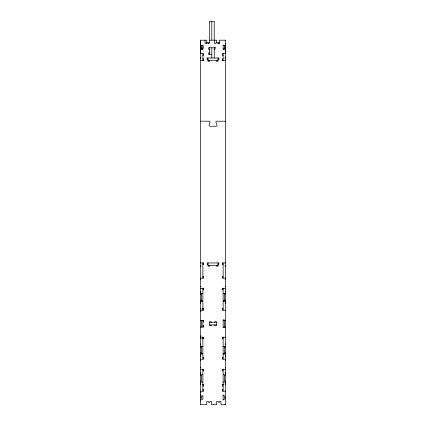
<?xml version="1.0" encoding="UTF-8"?>
<svg xmlns="http://www.w3.org/2000/svg" width="426" height="426" viewBox="0 0 426 426"><rect width="100%" height="100%" fill="white"/><g stroke="black" fill="none" stroke-linecap="round" stroke-linejoin="round"><path stroke-width="0.64" d="M206.812 43.441L206.812 40.198L200.444 40.198L200.444 53.703L203.687 53.703L203.687 55.321L202.877 55.321M201.658 48.974C200.002 43.74 204.533 43.74 202.877 48.974A0.607 0.607 0 0 1 202.27 49.581A0.607 0.607 0 0 1 201.658 48.974L201.658 48.047M223.123 45.502C224.688 43.58 224.944 48.287 224.342 48.974A0.607 0.607 0 0 1 223.735 49.581A0.607 0.607 0 0 1 223.123 48.974L223.123 45.502L225.556 45.55M209.368 40.198L216.658 40.198L216.658 42.792M225.556 40.198L219.209 40.198L219.209 43.441L217.59 43.441L217.59 42.632L216.104 42.632L216.104 43.441L214.486 43.441L214.486 40.198M225.152 40.379L225.556 40.379M200.444 40.433L200.848 40.433M209.422 42.632L208.436 42.632L208.436 43.441M225.152 43.931L225.556 43.931M200.444 43.979L200.848 43.979M200.444 45.598L202.877 45.598M200.444 46.951L200.848 46.951M225.152 46.903L225.556 46.903M200.444 47.76L201.051 47.76M215.577 47.76L208.559 47.76L208.559 49.379L209.368 49.379M224.949 47.712L225.556 47.712M223.123 48.926L225.556 48.926M200.444 48.974L202.877 48.974L202.877 45.502M214.225 49.379L215.039 49.379L215.039 47.76M200.444 50.593L200.848 50.593M225.152 50.545L225.556 50.545M225.152 52.031L225.556 52.031M200.444 52.078L200.848 52.078M209.368 52.888L208.559 52.888L208.559 54.512L211.797 54.512M225.556 53.703L222.313 53.703L222.313 55.321L223.123 55.321M225.152 57.159L225.556 57.159M200.444 57.212L200.848 57.212M224.949 57.968L225.556 57.968M200.444 58.021L201.051 58.021M206.924 58.021L219.076 58.021M202.877 58.831L203.687 58.831L203.687 60.449M223.123 58.831L222.313 58.831L222.313 60.449M208.01 59.64L207.201 59.64L207.201 58.021M218 59.64L218.81 59.64L218.81 58.021M200.444 60.449L204.043 60.449M208.005 60.449L217.995 60.449M221.957 60.449L225.556 60.449M200.444 121.202L209.272 121.202A0.809 0.809 0 0 1 210.034 122.289L208.916 125.404L209.725 126.261L216.637 126.176L217.084 125.404L215.966 122.289A0.809 0.809 0 0 1 216.727 121.202L225.556 121.202M200.444 262.948L203.687 262.948L203.687 264.573L202.877 264.573M225.556 262.948L222.313 262.948L222.313 264.573L223.123 264.573M208.01 264.573L207.201 264.573L207.201 262.948L218.81 262.948L218.81 264.573L218 264.573M200.444 265.382L201.051 265.382M208.005 265.382L217.995 265.382M224.949 265.382L225.556 265.382M200.444 266.191L200.848 266.191M225.152 266.191L225.556 266.191M202.877 276.517L203.687 276.517L203.687 278.135L200.444 278.135M223.123 276.517L222.313 276.517L222.313 278.135L225.556 278.135M200.444 279.76L200.848 279.76M225.152 279.76L225.556 279.76M200.444 286.645L200.848 286.645M225.152 286.645L225.556 286.645M200.444 288.264L203.687 288.264L203.687 289.882L202.877 289.882M225.556 288.264L222.313 288.264L222.313 289.882L223.123 289.882M200.444 291.224L200.848 291.224M225.152 291.224L225.556 291.224M200.444 292.034L200.848 292.034M225.152 292.034L225.556 292.034M223.528 293.509L225.556 293.509L223.123 293.541M200.444 294.467L201.658 294.467L201.658 300.138L200.444 300.138M225.556 294.467L224.342 294.467L224.342 300.138L225.556 300.138M202.877 301.06L200.444 301.06L202.472 301.097M200.444 302.567L200.848 302.567M225.152 302.567L225.556 302.567M200.444 303.376L200.848 303.376M225.152 303.376L225.556 303.376M202.877 308.578L203.687 308.578L203.687 310.203L200.444 310.203M223.123 308.578L222.313 308.578L222.313 310.203L225.556 310.203M200.444 308.983L201.051 308.983M202.27 308.983L202.877 308.983M200.444 311.417L201.051 311.417M200.444 320.325L203.687 320.325L203.687 321.944L202.877 321.944M223.123 320.325A0.607 0.607 0 0 1 223.735 319.718A0.607 0.607 0 0 1 224.342 320.325L224.342 327.077A0.607 0.607 0 0 1 223.735 327.685A0.607 0.607 0 0 1 223.123 327.077L223.123 320.325L225.556 320.325M209.629 322.487L216.381 322.487M209.629 324.916L216.381 324.916M202.877 325.453L203.687 325.453L203.687 327.077L200.444 327.077M223.123 327.077L225.556 327.077M200.444 335.986L201.051 335.986M200.444 337.2L203.687 337.2L203.687 338.819L202.877 338.819M225.556 337.2L222.313 337.2L222.313 338.819L223.123 338.819M200.444 338.414L201.051 338.414M202.27 338.414L202.877 338.414M200.444 344.022L200.848 344.022M225.152 344.022L225.556 344.022M200.444 344.836L200.848 344.836M225.152 344.836L225.556 344.836M223.528 346.306L225.556 346.306L223.123 346.338M200.444 347.265L201.658 347.265L201.658 352.936L200.444 352.936M225.556 347.265L224.342 347.265L224.342 352.936L225.556 352.936M200.444 353.857L202.877 353.857M223.123 353.857L225.556 353.857M200.444 353.894L202.472 353.894M223.123 353.894L225.556 353.894M200.444 355.364L200.848 355.364M225.152 355.364L225.556 355.364M200.444 356.173L200.848 356.173M225.152 356.173L225.556 356.173M202.877 357.515L203.687 357.515L203.687 359.139L200.444 359.139M223.123 357.515L222.313 357.515L222.313 359.139L225.556 359.139M200.444 360.758L200.848 360.758M225.152 360.758L225.556 360.758M200.444 367.643L200.848 367.643M225.152 367.643L225.556 367.643M200.444 369.262L203.687 369.262L203.687 370.881L202.877 370.881M225.556 369.262L222.313 369.262L222.313 370.881L223.123 370.881M200.444 372.228L200.848 372.228M225.152 372.228L225.556 372.228M200.444 373.038L200.848 373.038M225.152 373.038L225.556 373.038M200.444 374.539L202.877 374.507M223.123 374.539L225.556 374.539M200.444 375.466L201.658 375.466L201.658 381.137L200.444 381.137M225.556 375.466L224.342 375.466L224.342 381.137L225.556 381.137M200.444 382.063L202.877 382.063M223.123 382.095L225.556 382.095M200.444 383.565L200.848 383.565M225.152 383.565L225.556 383.565M200.444 384.374L200.848 384.374M202.472 384.374L202.877 384.374M223.123 384.374L223.528 384.374M225.152 384.374L225.556 384.374M202.877 384.449L203.687 384.449L203.687 386.068L202.877 386.068M223.123 384.449L222.313 384.449L222.313 386.068L223.123 386.068M202.877 389.582L203.687 389.582L203.687 391.201L200.444 391.201M223.123 389.582L222.313 389.582L222.313 391.201L225.556 391.201M200.444 392.82L200.848 392.82M200.444 394.306L200.848 394.306M200.444 395.924L201.051 395.924M200.444 397.138L200.848 397.138M225.253 397.138L225.556 397.138M200.444 397.948L200.848 397.948M225.253 397.948L225.556 397.948M200.444 399.3L201.051 399.3M200.444 400.919L200.848 400.919M200.444 404.466L200.848 404.466M224.949 404.466L225.556 404.466M223.123 399.402C224.688 401.324 224.944 396.611 224.342 395.924A0.607 0.607 0 0 0 223.735 395.317A0.607 0.607 0 0 0 223.123 395.924M225.556 40.151L225.556 404.7L220.966 404.7L220.966 401.462L219.347 401.462L219.347 402.272L218.25 402.272L218.25 401.462L216.632 401.462L216.632 404.7L211.514 404.7L211.514 401.462L209.896 401.462L209.896 402.272L208.41 402.272L208.41 401.462L206.791 401.462L206.791 404.7L200.444 404.7L200.444 40.198M223.123 53.506L223.123 60.449M223.123 262.789L223.123 278.135M223.123 288.264L223.123 310.203M223.123 337.2L223.123 359.139M223.123 369.262L223.123 391.201M223.123 394.801L223.123 400.078M219.369 43.441L219.369 42.632L218.277 42.632L218.277 43.441M217.995 58.021L218 61.259L216.381 61.259L216.381 60.449M217.995 262.789L218 266.191L216.381 266.191L216.381 265.382M214.747 322.487L214.747 321.673L216.371 321.673L216.371 325.725L214.747 325.725L214.747 324.916M214.225 40.198L214.225 21.3L209.368 21.3L209.368 43.441L207.75 43.441L207.75 42.632L206.653 42.632L206.653 43.441L205.034 43.441L205.034 40.198M214.225 47.76L214.225 58.021M211.797 21.3L211.797 40.198M211.797 47.76L211.797 58.021M211.237 322.487L211.237 321.673L209.619 321.673L209.619 325.725L211.237 325.725L211.237 324.916M209.629 60.449L209.629 61.259L208.01 61.259L208.005 58.021M209.629 265.382L209.629 266.191L208.01 266.191L208.005 262.789M209.368 47.76L209.368 54.512M202.877 53.506L202.877 60.449M202.877 262.789L202.877 278.135M202.877 288.264L202.877 310.437M202.877 320.325L202.877 327.077M202.877 337.2L202.877 359.139M202.877 369.262L202.877 391.201M201.658 320.325L201.658 327.077M202.877 293.509L200.444 293.509L202.877 293.541M225.556 301.06L223.123 301.06L225.556 301.097M202.877 346.306L200.444 346.306L202.877 346.338M202.877 395.924L201.658 395.924L201.658 399.3L202.877 399.3L202.877 395.924"/></g></svg>
